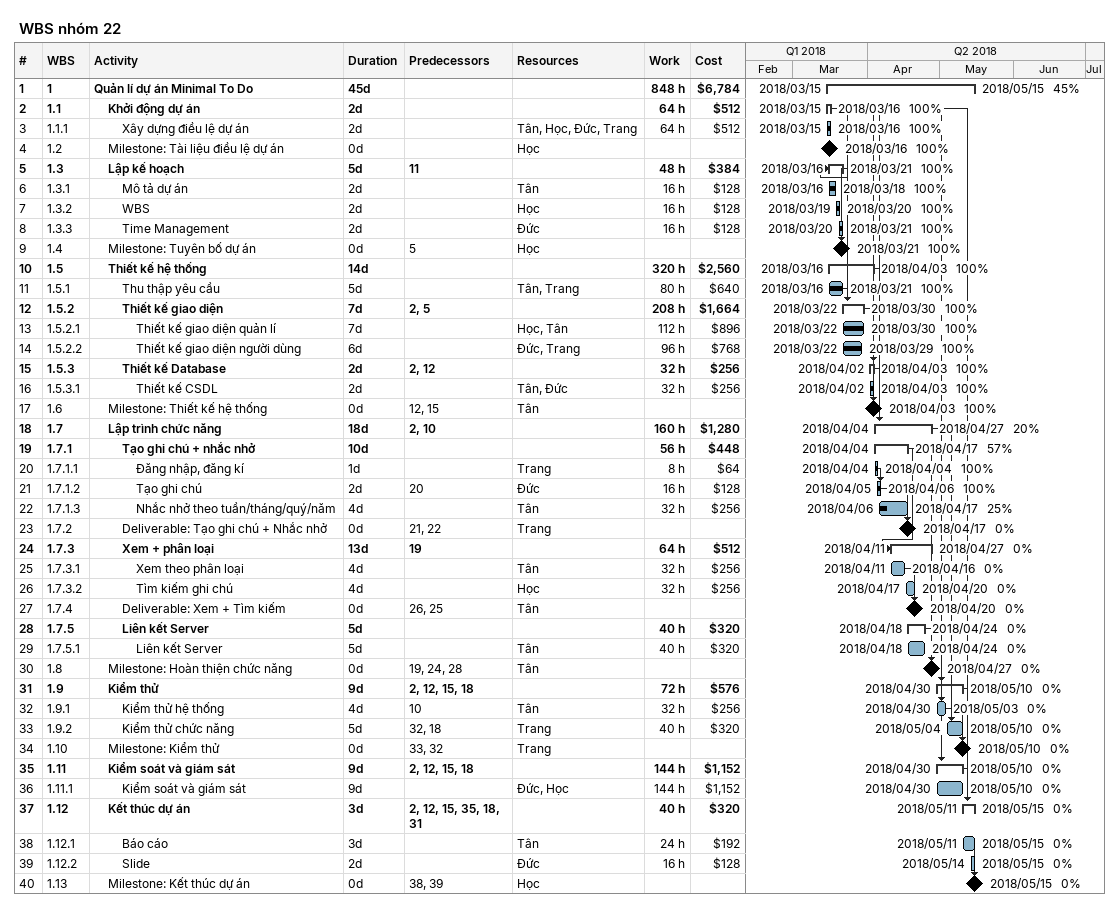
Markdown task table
WBS nhóm 22

| ID | WBS | Task | Duration | Start | Finish | Predecessors | Resources | % complete | Work (h) | Cost ($) |
|---|---|---|---|---|---|---|---|---|---|---|
| 1 | 1 | **Quản lí dự án Minimal To Do** | 45d | 2018-03-15 | 2018-05-15 |  |  | 45 | 848 | 6784 |
| 2 | 1.1 | **Khởi động dự án** | 2d | 2018-03-15 | 2018-03-16 |  |  | 100 | 64 | 512 |
| 3 | 1.1.1 | Xây dựng điều lệ dự án | 2d | 2018-03-15 | 2018-03-16 |  | Tân, Học, Đức, Trang | 100 | 64 | 512 |
| 4 | 1.2 | Milestone: Tài liệu điều lệ dự án | 0d | 2018-03-16 | 2018-03-16 |  | Học | 100 |  |  |
| 5 | 1.3 | **Lập kế hoạch** | 5d | 2018-03-16 | 2018-03-21 | 11 |  | 100 | 48 | 384 |
| 6 | 1.3.1 | Mô tả dự án | 2d | 2018-03-16 | 2018-03-18 |  | Tân | 100 | 16 | 128 |
| 7 | 1.3.2 | WBS | 2d | 2018-03-19 | 2018-03-20 |  | Học | 100 | 16 | 128 |
| 8 | 1.3.3 | Time Management | 2d | 2018-03-20 | 2018-03-21 |  | Đức | 100 | 16 | 128 |
| 9 | 1.4 | Milestone: Tuyên bố dự án | 0d | 2018-03-21 | 2018-03-21 | 5 | Học | 100 |  |  |
| 10 | 1.5 | **Thiết kế hệ thống** | 14d | 2018-03-16 | 2018-04-03 |  |  | 100 | 320 | 2560 |
| 11 | 1.5.1 | Thu thập yêu cầu | 5d | 2018-03-16 | 2018-03-21 |  | Tân, Trang | 100 | 80 | 640 |
| 12 | 1.5.2 | **Thiết kế giao diện** | 7d | 2018-03-22 | 2018-03-30 | 2, 5 |  | 100 | 208 | 1664 |
| 13 | 1.5.2.1 | Thiết kế giao diện quản lí | 7d | 2018-03-22 | 2018-03-30 |  | Học, Tân | 100 | 112 | 896 |
| 14 | 1.5.2.2 | Thiết kế giao diện người dùng | 6d | 2018-03-22 | 2018-03-29 |  | Đức, Trang | 100 | 96 | 768 |
| 15 | 1.5.3 | **Thiết kế Database** | 2d | 2018-04-02 | 2018-04-03 | 2, 12 |  | 100 | 32 | 256 |
| 16 | 1.5.3.1 | Thiết kế CSDL | 2d | 2018-04-02 | 2018-04-03 |  | Tân, Đức | 100 | 32 | 256 |
| 17 | 1.6 | Milestone: Thiết kế hệ thống | 0d | 2018-04-03 | 2018-04-03 | 12, 15 | Tân | 100 |  |  |
| 18 | 1.7 | **Lập trình chức năng** | 18d | 2018-04-04 | 2018-04-27 | 2, 10 |  | 20 | 160 | 1280 |
| 19 | 1.7.1 | **Tạo ghi chú + nhắc nhở** | 10d | 2018-04-04 | 2018-04-17 |  |  | 57 | 56 | 448 |
| 20 | 1.7.1.1 | Đăng nhập, đăng kí | 1d | 2018-04-04 | 2018-04-04 |  | Trang | 100 | 8 | 64 |
| 21 | 1.7.1.2 | Tạo ghi chú | 2d | 2018-04-05 | 2018-04-06 | 20 | Đức | 100 | 16 | 128 |
| 22 | 1.7.1.3 | Nhắc nhở theo tuần/tháng/quý/năm | 4d | 2018-04-06 | 2018-04-17 |  | Tân | 25 | 32 | 256 |
| 23 | 1.7.2 | Deliverable: Tạo ghi chú + Nhắc nhở | 0d | 2018-04-17 | 2018-04-17 | 21, 22 | Trang | 0 |  |  |
| 24 | 1.7.3 | **Xem + phân loại** | 13d | 2018-04-11 | 2018-04-27 | 19 |  | 0 | 64 | 512 |
| 25 | 1.7.3.1 | Xem theo phân loại | 4d | 2018-04-11 | 2018-04-16 |  | Tân | 0 | 32 | 256 |
| 26 | 1.7.3.2 | Tìm kiếm ghi chú | 4d | 2018-04-17 | 2018-04-20 |  | Học | 0 | 32 | 256 |
| 27 | 1.7.4 | Deliverable: Xem + Tìm kiếm | 0d | 2018-04-20 | 2018-04-20 | 26, 25 | Tân | 0 |  |  |
| 28 | 1.7.5 | **Liên kết Server** | 5d | 2018-04-18 | 2018-04-24 |  |  | 0 | 40 | 320 |
| 29 | 1.7.5.1 | Liên kết Server | 5d | 2018-04-18 | 2018-04-24 |  | Tân | 0 | 40 | 320 |
| 30 | 1.8 | Milestone: Hoàn thiện chức năng | 0d | 2018-04-27 | 2018-04-27 | 19, 24, 28 | Tân | 0 |  |  |
| 31 | 1.9 | **Kiểm thử** | 9d | 2018-04-30 | 2018-05-10 | 2, 12, 15, 18 |  | 0 | 72 | 576 |
| 32 | 1.9.1 | Kiểm thử hệ thống | 4d | 2018-04-30 | 2018-05-03 | 10 | Tân | 0 | 32 | 256 |
| 33 | 1.9.2 | Kiểm thử chức năng | 5d | 2018-05-04 | 2018-05-10 | 32, 18 | Trang | 0 | 40 | 320 |
| 34 | 1.10 | Milestone: Kiểm thử | 0d | 2018-05-10 | 2018-05-10 | 33, 32 | Trang | 0 |  |  |
| 35 | 1.11 | **Kiểm soát và giám sát** | 9d | 2018-04-30 | 2018-05-10 | 2, 12, 15, 18 |  | 0 | 144 | 1152 |
| 36 | 1.11.1 | Kiểm soát và giám sát | 9d | 2018-04-30 | 2018-05-10 |  | Đức, Học | 0 | 144 | 1152 |
| 37 | 1.12 | **Kết thúc dự án** | 3d | 2018-05-11 | 2018-05-15 | 2, 12, 15, 35, 18, 31 |  | 0 | 40 | 320 |
| 38 | 1.12.1 | Báo cáo | 3d | 2018-05-11 | 2018-05-15 |  | Tân | 0 | 24 | 192 |
| 39 | 1.12.2 | Slide | 2d | 2018-05-14 | 2018-05-15 |  | Đức | 0 | 16 | 128 |
| 40 | 1.13 | Milestone: Kết thúc dự án | 0d | 2018-05-15 | 2018-05-15 | 38, 39 | Học | 0 |  |  |
